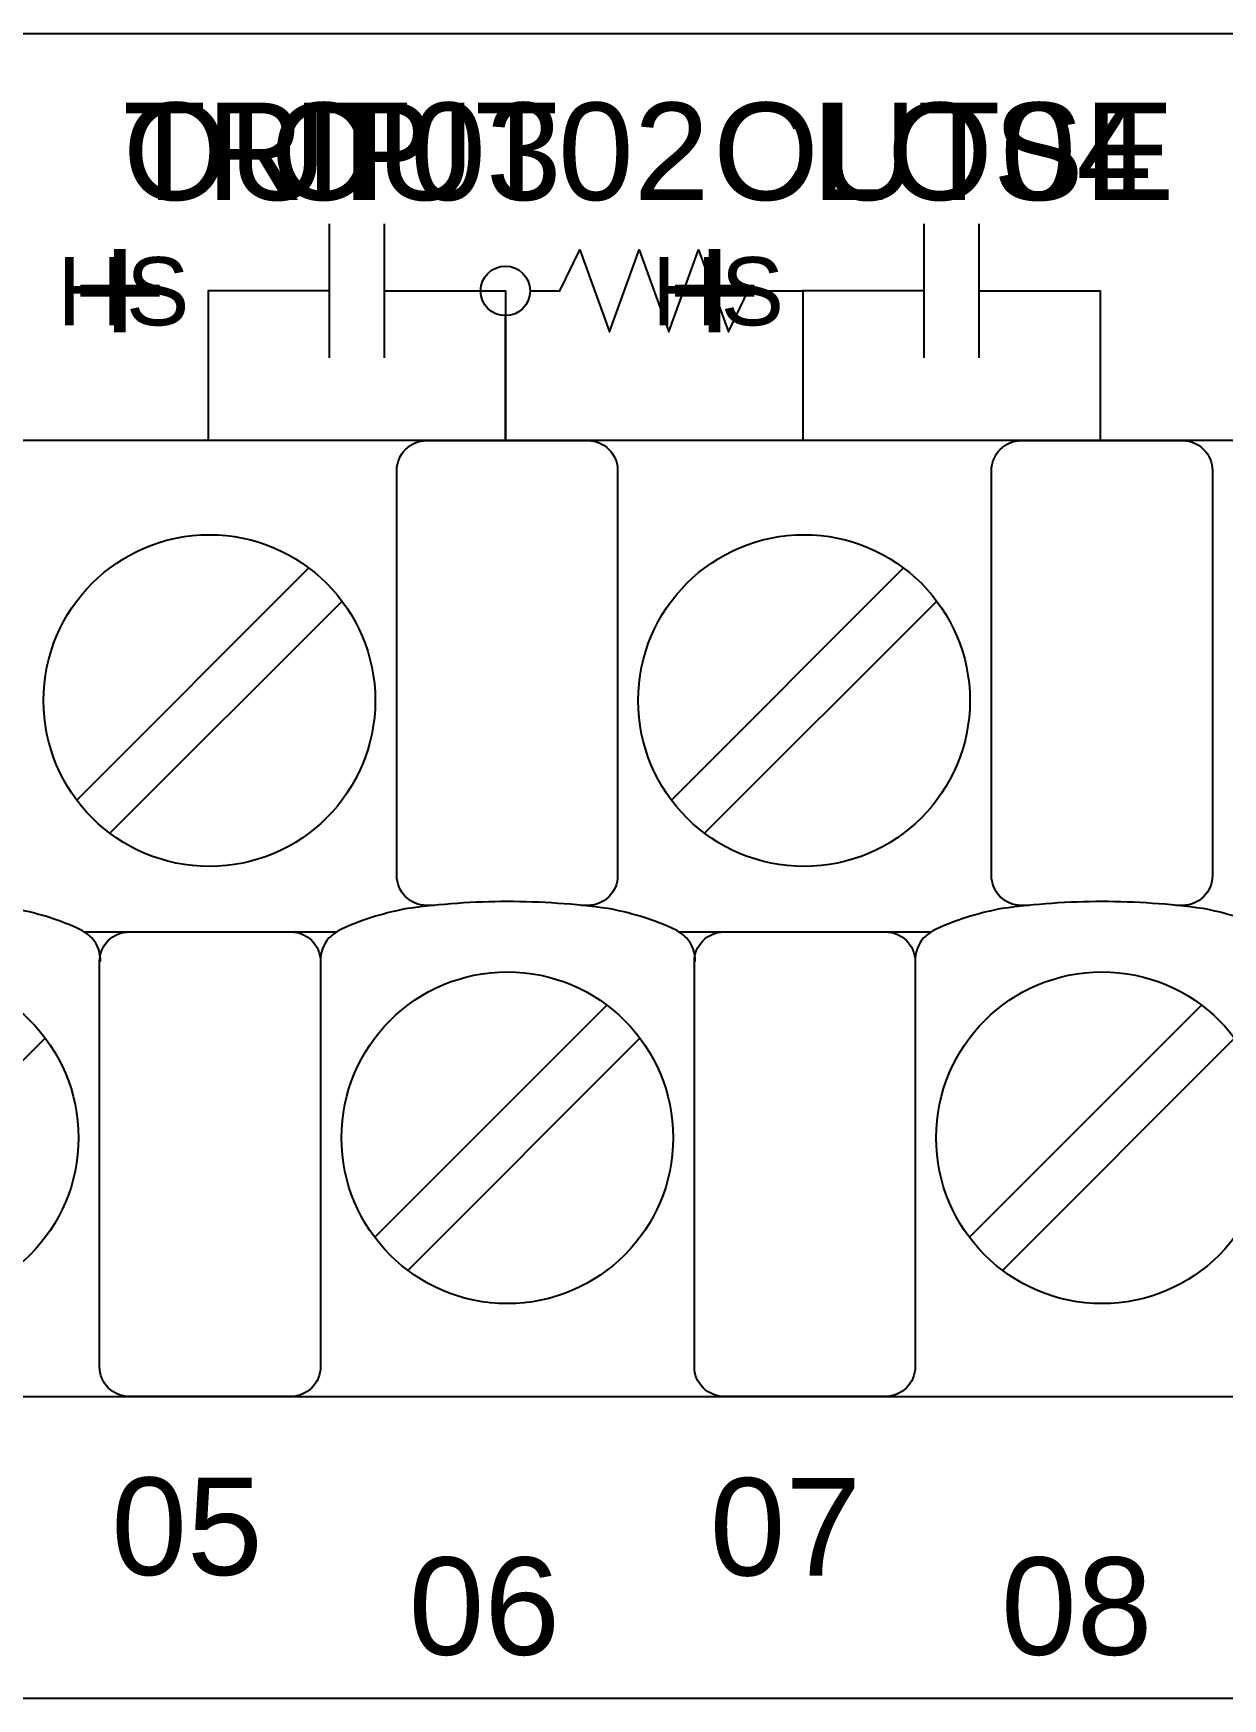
# Model space of a CAD drawing. Extents: x 1 to 47, y 1 to 35.
# Drawn here: x 28.559 to 29.759, y 14.394 to 16.074 of the extents above; entities that cross this region are included whole.
import ezdxf

# ---------------------------------------------------------------- set-up
doc = ezdxf.new("R2010")
doc.units = 0
doc.header["$MEASUREMENT"] = 0
for name, color, linetype in [('4_01__0__EMPTY', 7, 'CONTINUOUS'), ('4_02__1___8__INDEPENDENT_I', 7, 'CONTINUOUS'), ('4_03__2___8__OPTOISOLATED_', 7, 'CONTINUOUS'), ('4_04__4___24__OPTOISOLATED', 7, 'CONTINUOUS'), ('4_05__5___8__INDEPENDENT_I', 7, 'CONTINUOUS'), ('4_06__6___8__INDEPENDENT_I', 7, 'CONTINUOUS'), ('4_07__7___8__OPTOISOLATED_', 7, 'CONTINUOUS'), ('4_08__8___8__OPTOISOLATED_', 7, 'CONTINUOUS'), ('4_09__A__AUXILIARY_TRIP-CL', 7, 'CONTINUOUS'), ('4_10__B__AUXILIARY_TRIP-CL', 7, 'CONTINUOUS'), ('7_00______DWG_', 7, 'CONTINUOUS')]:
    doc.layers.add(name, color=color, linetype=linetype)
doc.styles.add('ARIAL', font='arial.ttf')

msp = doc.modelspace()

# ---------------------------------------------------------------- linework, layer by layer
at = {"layer": '4_01__0__EMPTY'}
msp.add_lwpolyline([(27.425, 14.7285, 0.414213), (27.455, 14.6985), (32.4368, 14.6985, 0.414214), (32.4668, 14.7285), (32.4668, 15.0415), (32.5577, 15.2863, 0.480048), (32.4127, 15.4845), (32.1785, 15.4845, -0.414214), (32.1485, 15.5145), (32.1485, 15.6326, 0.414212), (32.1185, 15.6626), (32.1185, 15.6627), (27.1374, 15.6627, 0.414215), (27.1074, 15.6327), (27.1075, 15.3198), (27.0166, 15.075, 0.47859), (27.1616, 14.8765), (27.395, 14.8765, -0.414214), (27.425, 14.8465)], format="xyb", close=True, dxfattribs=at)
at = {"layer": '4_02__1___8__INDEPENDENT_I'}
for points in [[(28.8573, 15.8813), (28.8573, 15.7463)], [(28.9129, 15.8813), (28.9129, 15.7463)], [(29.4573, 15.8813), (29.4573, 15.7463)], [(29.5129, 15.8813), (29.5129, 15.7463)], [(28.8573, 15.8138), (28.7351, 15.8138), (28.7351, 15.6627)], [(28.9129, 15.8138), (29.0351, 15.8138), (29.0351, 15.6627)], [(29.4573, 15.8138), (29.3351, 15.8138), (29.3351, 15.6627)], [(29.5129, 15.8138), (29.6351, 15.8138), (29.6351, 15.6627)], [(28.8369, 15.5343), (28.6027, 15.3001)], [(29.4369, 15.5343), (29.2027, 15.3001)], [(28.8703, 15.5009), (28.6361, 15.2667)], [(29.4703, 15.5009), (29.2361, 15.2667)], [(28.61, 15.1672), (28.8651, 15.1672)], [(29.21, 15.1672), (29.4651, 15.1672)], [(29.1375, 15.0933), (28.9034, 14.8591)], [(29.7375, 15.0933), (29.5034, 14.8591)], [(28.5709, 15.0599), (28.3368, 14.8257)], [(29.1709, 15.0599), (28.9368, 14.8257)], [(29.7709, 15.0599), (29.5368, 14.8257)]]:
    msp.add_lwpolyline(points, dxfattribs=at)
msp.add_lwpolyline([(27.425, 14.7285, 0.414213), (27.455, 14.6985), (32.4368, 14.6985, 0.414214), (32.4668, 14.7285), (32.4668, 15.0415), (32.5577, 15.2863, 0.480048), (32.4127, 15.4845), (32.1785, 15.4845, -0.414214), (32.1485, 15.5145), (32.1485, 15.6326, 0.414212), (32.1185, 15.6626), (32.1185, 15.6627), (27.1374, 15.6627, 0.414215), (27.1074, 15.6327), (27.1075, 15.3198), (27.0166, 15.075, 0.47859), (27.1616, 14.8765), (27.395, 14.8765, -0.414214), (27.425, 14.8465)], format="xyb", close=True, dxfattribs=at)
for points in [[(28.9635, 15.1939), (28.9556, 15.1939, -0.414214), (28.9256, 15.2239), (28.9256, 15.6327, -0.414214), (28.9556, 15.6627), (29.1184, 15.6627, -0.414214), (29.1484, 15.6327), (29.1484, 15.2239, -0.414214), (29.1184, 15.1939), (29.1116, 15.1939)], [(29.5635, 15.1939), (29.5556, 15.1939, -0.414214), (29.5256, 15.2239), (29.5256, 15.6327, -0.414214), (29.5556, 15.6627), (29.7184, 15.6627, -0.414214), (29.7484, 15.6327), (29.7484, 15.2239, -0.414214), (29.7184, 15.1939), (29.7116, 15.1939)], [(28.6265, 15.1372, 0.191033), (28.618, 15.1611, 0.081668), (28.6024, 15.1713, 0.0591), (28.5386, 15.1907, 0.034646), (28.4371, 15.1977, 0.03436), (28.3364, 15.1907, 0.0591), (28.2727, 15.1713, 0.081668), (28.2571, 15.1611, 0.191033), (28.2486, 15.1372)], [(29.2265, 15.1372, 0.191033), (29.218, 15.1611, 0.081668), (29.2024, 15.1713, 0.0591), (29.1387, 15.1907, 0.034646), (29.0371, 15.1977, 0.03436), (28.9365, 15.1907, 0.0591), (28.8727, 15.1713, 0.081668), (28.8571, 15.1611, 0.191033), (28.8486, 15.1372)], [(29.8265, 15.1372, 0.191033), (29.818, 15.1611, 0.081668), (29.8024, 15.1713, 0.0591), (29.7387, 15.1907, 0.034646), (29.6371, 15.1977, 0.03436), (29.5365, 15.1907, 0.0591), (29.4727, 15.1713, 0.081668), (29.4571, 15.1611, 0.191033), (29.4486, 15.1372)], [(28.8186, 15.1672, -0.414214), (28.8486, 15.1372), (28.8486, 14.7285, -0.414214), (28.8186, 14.6985), (28.6557, 14.6985, -0.414214), (28.6257, 14.7285), (28.6257, 15.1372, -0.414214), (28.6557, 15.1672)], [(29.4186, 15.1672, -0.414214), (29.4486, 15.1372), (29.4486, 14.7285, -0.414214), (29.4186, 14.6985), (29.2558, 14.6985, -0.414214), (29.2258, 14.7285), (29.2258, 15.1372, -0.414214), (29.2558, 15.1672)]]:
    msp.add_lwpolyline(points, format="xyb", dxfattribs=at)
for centre in [(28.7365, 15.4005), (29.3365, 15.4005), (28.4371, 14.9595), (29.0371, 14.9595), (29.6371, 14.9595)]:
    msp.add_circle(centre, 0.1673, dxfattribs=at)
at = {"layer": '4_03__2___8__OPTOISOLATED_'}
for points in [[(28.8573, 15.8813), (28.8573, 15.7463)], [(28.9129, 15.8813), (28.9129, 15.7463)], [(29.4573, 15.8813), (29.4573, 15.7463)], [(29.5129, 15.8813), (29.5129, 15.7463)], [(28.8573, 15.8138), (28.7351, 15.8138), (28.7351, 15.6627)], [(28.9129, 15.8138), (29.0351, 15.8138), (29.0351, 15.6627)], [(29.4573, 15.8138), (29.3351, 15.8138), (29.3351, 15.6627)], [(29.5129, 15.8138), (29.6351, 15.8138), (29.6351, 15.6627)], [(28.8369, 15.5343), (28.6027, 15.3001)], [(29.4369, 15.5343), (29.2027, 15.3001)], [(28.8703, 15.5009), (28.6361, 15.2667)], [(29.4703, 15.5009), (29.2361, 15.2667)], [(28.61, 15.1672), (28.8651, 15.1672)], [(29.21, 15.1672), (29.4651, 15.1672)], [(29.1375, 15.0933), (28.9034, 14.8591)], [(29.7375, 15.0933), (29.5034, 14.8591)], [(28.5709, 15.0599), (28.3368, 14.8257)], [(29.1709, 15.0599), (28.9368, 14.8257)], [(29.7709, 15.0599), (29.5368, 14.8257)]]:
    msp.add_lwpolyline(points, dxfattribs=at)
msp.add_lwpolyline([(27.425, 14.7285, 0.414213), (27.455, 14.6985), (32.4368, 14.6985, 0.414214), (32.4668, 14.7285), (32.4668, 15.0415), (32.5577, 15.2863, 0.480048), (32.4127, 15.4845), (32.1785, 15.4845, -0.414214), (32.1485, 15.5145), (32.1485, 15.6326, 0.414212), (32.1185, 15.6626), (32.1185, 15.6627), (27.1374, 15.6627, 0.414215), (27.1074, 15.6327), (27.1075, 15.3198), (27.0166, 15.075, 0.47859), (27.1616, 14.8765), (27.395, 14.8765, -0.414214), (27.425, 14.8465)], format="xyb", close=True, dxfattribs=at)
for points in [[(28.9635, 15.1939), (28.9556, 15.1939, -0.414214), (28.9256, 15.2239), (28.9256, 15.6327, -0.414214), (28.9556, 15.6627), (29.1184, 15.6627, -0.414214), (29.1484, 15.6327), (29.1484, 15.2239, -0.414214), (29.1184, 15.1939), (29.1116, 15.1939)], [(29.5635, 15.1939), (29.5556, 15.1939, -0.414214), (29.5256, 15.2239), (29.5256, 15.6327, -0.414214), (29.5556, 15.6627), (29.7184, 15.6627, -0.414214), (29.7484, 15.6327), (29.7484, 15.2239, -0.414214), (29.7184, 15.1939), (29.7116, 15.1939)], [(28.6265, 15.1372, 0.191033), (28.618, 15.1611, 0.081668), (28.6024, 15.1713, 0.0591), (28.5386, 15.1907, 0.034646), (28.4371, 15.1977, 0.03436), (28.3364, 15.1907, 0.0591), (28.2727, 15.1713, 0.081668), (28.2571, 15.1611, 0.191033), (28.2486, 15.1372)], [(29.2265, 15.1372, 0.191033), (29.218, 15.1611, 0.081668), (29.2024, 15.1713, 0.0591), (29.1387, 15.1907, 0.034646), (29.0371, 15.1977, 0.03436), (28.9365, 15.1907, 0.0591), (28.8727, 15.1713, 0.081668), (28.8571, 15.1611, 0.191033), (28.8486, 15.1372)], [(29.8265, 15.1372, 0.191033), (29.818, 15.1611, 0.081668), (29.8024, 15.1713, 0.0591), (29.7387, 15.1907, 0.034646), (29.6371, 15.1977, 0.03436), (29.5365, 15.1907, 0.0591), (29.4727, 15.1713, 0.081668), (29.4571, 15.1611, 0.191033), (29.4486, 15.1372)], [(28.8186, 15.1672, -0.414214), (28.8486, 15.1372), (28.8486, 14.7285, -0.414214), (28.8186, 14.6985), (28.6557, 14.6985, -0.414214), (28.6257, 14.7285), (28.6257, 15.1372, -0.414214), (28.6557, 15.1672)], [(29.4186, 15.1672, -0.414214), (29.4486, 15.1372), (29.4486, 14.7285, -0.414214), (29.4186, 14.6985), (29.2558, 14.6985, -0.414214), (29.2258, 14.7285), (29.2258, 15.1372, -0.414214), (29.2558, 15.1672)]]:
    msp.add_lwpolyline(points, format="xyb", dxfattribs=at)
for centre in [(28.7365, 15.4005), (29.3365, 15.4005), (28.4371, 14.9595), (29.0371, 14.9595), (29.6371, 14.9595)]:
    msp.add_circle(centre, 0.1673, dxfattribs=at)
at = {"layer": '4_04__4___24__OPTOISOLATED'}
for points in [[(28.8573, 15.8813), (28.8573, 15.7463)], [(28.9129, 15.8813), (28.9129, 15.7463)], [(29.4573, 15.8813), (29.4573, 15.7463)], [(29.5129, 15.8813), (29.5129, 15.7463)], [(28.8573, 15.8138), (28.7351, 15.8138), (28.7351, 15.6627)], [(28.9129, 15.8138), (29.0351, 15.8138), (29.0351, 15.6627)], [(29.4573, 15.8138), (29.3351, 15.8138), (29.3351, 15.6627)], [(29.5129, 15.8138), (29.6351, 15.8138), (29.6351, 15.6627)], [(28.8369, 15.5343), (28.6027, 15.3001)], [(29.4369, 15.5343), (29.2027, 15.3001)], [(28.8703, 15.5009), (28.6361, 15.2667)], [(29.4703, 15.5009), (29.2361, 15.2667)], [(28.61, 15.1672), (28.8651, 15.1672)], [(29.21, 15.1672), (29.4651, 15.1672)], [(29.1375, 15.0933), (28.9034, 14.8591)], [(29.7375, 15.0933), (29.5034, 14.8591)], [(28.5709, 15.0599), (28.3368, 14.8257)], [(29.1709, 15.0599), (28.9368, 14.8257)], [(29.7709, 15.0599), (29.5368, 14.8257)]]:
    msp.add_lwpolyline(points, dxfattribs=at)
msp.add_lwpolyline([(27.425, 14.7285, 0.414213), (27.455, 14.6985), (32.4368, 14.6985, 0.414214), (32.4668, 14.7285), (32.4668, 15.0415), (32.5577, 15.2863, 0.480048), (32.4127, 15.4845), (32.1785, 15.4845, -0.414214), (32.1485, 15.5145), (32.1485, 15.6326, 0.414212), (32.1185, 15.6626), (32.1185, 15.6627), (27.1374, 15.6627, 0.414215), (27.1074, 15.6327), (27.1075, 15.3198), (27.0166, 15.075, 0.47859), (27.1616, 14.8765), (27.395, 14.8765, -0.414214), (27.425, 14.8465)], format="xyb", close=True, dxfattribs=at)
for points in [[(28.9635, 15.1939), (28.9556, 15.1939, -0.414214), (28.9256, 15.2239), (28.9256, 15.6327, -0.414214), (28.9556, 15.6627), (29.1184, 15.6627, -0.414214), (29.1484, 15.6327), (29.1484, 15.2239, -0.414214), (29.1184, 15.1939), (29.1116, 15.1939)], [(29.5635, 15.1939), (29.5556, 15.1939, -0.414214), (29.5256, 15.2239), (29.5256, 15.6327, -0.414214), (29.5556, 15.6627), (29.7184, 15.6627, -0.414214), (29.7484, 15.6327), (29.7484, 15.2239, -0.414214), (29.7184, 15.1939), (29.7116, 15.1939)], [(28.6265, 15.1372, 0.191033), (28.618, 15.1611, 0.081668), (28.6024, 15.1713, 0.0591), (28.5386, 15.1907, 0.034646), (28.4371, 15.1977, 0.03436), (28.3364, 15.1907, 0.0591), (28.2727, 15.1713, 0.081668), (28.2571, 15.1611, 0.191033), (28.2486, 15.1372)], [(29.2265, 15.1372, 0.191033), (29.218, 15.1611, 0.081668), (29.2024, 15.1713, 0.0591), (29.1387, 15.1907, 0.034646), (29.0371, 15.1977, 0.03436), (28.9365, 15.1907, 0.0591), (28.8727, 15.1713, 0.081668), (28.8571, 15.1611, 0.191033), (28.8486, 15.1372)], [(29.8265, 15.1372, 0.191033), (29.818, 15.1611, 0.081668), (29.8024, 15.1713, 0.0591), (29.7387, 15.1907, 0.034646), (29.6371, 15.1977, 0.03436), (29.5365, 15.1907, 0.0591), (29.4727, 15.1713, 0.081668), (29.4571, 15.1611, 0.191033), (29.4486, 15.1372)], [(28.8186, 15.1672, -0.414214), (28.8486, 15.1372), (28.8486, 14.7285, -0.414214), (28.8186, 14.6985), (28.6557, 14.6985, -0.414214), (28.6257, 14.7285), (28.6257, 15.1372, -0.414214), (28.6557, 15.1672)], [(29.4186, 15.1672, -0.414214), (29.4486, 15.1372), (29.4486, 14.7285, -0.414214), (29.4186, 14.6985), (29.2558, 14.6985, -0.414214), (29.2258, 14.7285), (29.2258, 15.1372, -0.414214), (29.2558, 15.1672)]]:
    msp.add_lwpolyline(points, format="xyb", dxfattribs=at)
for centre in [(28.7365, 15.4005), (29.3365, 15.4005), (28.4371, 14.9595), (29.0371, 14.9595), (29.6371, 14.9595)]:
    msp.add_circle(centre, 0.1673, dxfattribs=at)
at = {"layer": '4_05__5___8__INDEPENDENT_I'}
for points in [[(28.8573, 15.8738), (28.8573, 15.7538)], [(28.9129, 15.8738), (28.9129, 15.7538)], [(29.0601, 15.8138), (29.0901, 15.8138), (29.1101, 15.8551), (29.1401, 15.7726), (29.1701, 15.8551), (29.2001, 15.7726), (29.2301, 15.8551), (29.2602, 15.7726), (29.2802, 15.8138), (29.3351, 15.8138), (29.3351, 15.6627)], [(28.8573, 15.8138), (28.7351, 15.8138), (28.7351, 15.6627)], [(28.9129, 15.8138), (29.0101, 15.8138)], [(29.0351, 15.6627), (29.0351, 15.7888)], [(28.8369, 15.5343), (28.6027, 15.3001)], [(29.4369, 15.5343), (29.2027, 15.3001)], [(28.8703, 15.5009), (28.6361, 15.2667)], [(29.4703, 15.5009), (29.2361, 15.2667)], [(28.61, 15.1672), (28.8651, 15.1672)], [(29.21, 15.1672), (29.4651, 15.1672)], [(29.1375, 15.0933), (28.9034, 14.8591)], [(29.7375, 15.0933), (29.5034, 14.8591)], [(28.5709, 15.0599), (28.3368, 14.8257)], [(29.1709, 15.0599), (28.9368, 14.8257)], [(29.7709, 15.0599), (29.5368, 14.8257)]]:
    msp.add_lwpolyline(points, dxfattribs=at)
msp.add_lwpolyline([(27.425, 14.7285, 0.414213), (27.455, 14.6985), (32.4368, 14.6985, 0.414214), (32.4668, 14.7285), (32.4668, 15.0415), (32.5577, 15.2863, 0.480048), (32.4127, 15.4845), (32.1785, 15.4845, -0.414214), (32.1485, 15.5145), (32.1485, 15.6326, 0.414212), (32.1185, 15.6626), (32.1185, 15.6627), (27.1374, 15.6627, 0.414215), (27.1074, 15.6327), (27.1075, 15.3198), (27.0166, 15.075, 0.47859), (27.1616, 14.8765), (27.395, 14.8765, -0.414214), (27.425, 14.8465)], format="xyb", close=True, dxfattribs=at)
for points in [[(28.9635, 15.1939), (28.9556, 15.1939, -0.414214), (28.9256, 15.2239), (28.9256, 15.6327, -0.414214), (28.9556, 15.6627), (29.1184, 15.6627, -0.414214), (29.1484, 15.6327), (29.1484, 15.2239, -0.414214), (29.1184, 15.1939), (29.1116, 15.1939)], [(29.5635, 15.1939), (29.5556, 15.1939, -0.414214), (29.5256, 15.2239), (29.5256, 15.6327, -0.414214), (29.5556, 15.6627), (29.7184, 15.6627, -0.414214), (29.7484, 15.6327), (29.7484, 15.2239, -0.414214), (29.7184, 15.1939), (29.7116, 15.1939)], [(28.6265, 15.1372, 0.191033), (28.618, 15.1611, 0.081668), (28.6024, 15.1713, 0.0591), (28.5386, 15.1907, 0.034646), (28.4371, 15.1977, 0.03436), (28.3364, 15.1907, 0.0591), (28.2727, 15.1713, 0.081668), (28.2571, 15.1611, 0.191033), (28.2486, 15.1372)], [(29.2265, 15.1372, 0.191033), (29.218, 15.1611, 0.081668), (29.2024, 15.1713, 0.0591), (29.1387, 15.1907, 0.034646), (29.0371, 15.1977, 0.03436), (28.9365, 15.1907, 0.0591), (28.8727, 15.1713, 0.081668), (28.8571, 15.1611, 0.191033), (28.8486, 15.1372)], [(29.8265, 15.1372, 0.191033), (29.818, 15.1611, 0.081668), (29.8024, 15.1713, 0.0591), (29.7387, 15.1907, 0.034646), (29.6371, 15.1977, 0.03436), (29.5365, 15.1907, 0.0591), (29.4727, 15.1713, 0.081668), (29.4571, 15.1611, 0.191033), (29.4486, 15.1372)], [(28.8186, 15.1672, -0.414214), (28.8486, 15.1372), (28.8486, 14.7285, -0.414214), (28.8186, 14.6985), (28.6557, 14.6985, -0.414214), (28.6257, 14.7285), (28.6257, 15.1372, -0.414214), (28.6557, 15.1672)], [(29.4186, 15.1672, -0.414214), (29.4486, 15.1372), (29.4486, 14.7285, -0.414214), (29.4186, 14.6985), (29.2558, 14.6985, -0.414214), (29.2258, 14.7285), (29.2258, 15.1372, -0.414214), (29.2558, 15.1672)]]:
    msp.add_lwpolyline(points, format="xyb", dxfattribs=at)
for centre, radius in [((29.0351, 15.8138), 0.025), ((28.7365, 15.4005), 0.1673), ((29.3365, 15.4005), 0.1673), ((28.4371, 14.9595), 0.1673), ((29.0371, 14.9595), 0.1673), ((29.6371, 14.9595), 0.1673)]:
    msp.add_circle(centre, radius, dxfattribs=at)
at = {"layer": '4_06__6___8__INDEPENDENT_I'}
for points in [[(28.8573, 15.8813), (28.8573, 15.7463)], [(28.9129, 15.8813), (28.9129, 15.7463)], [(29.4573, 15.8813), (29.4573, 15.7463)], [(29.5129, 15.8813), (29.5129, 15.7463)], [(28.8573, 15.8138), (28.7351, 15.8138), (28.7351, 15.6627)], [(28.9129, 15.8138), (29.0351, 15.8138), (29.0351, 15.6627)], [(29.4573, 15.8138), (29.3351, 15.8138), (29.3351, 15.6627)], [(29.5129, 15.8138), (29.6351, 15.8138), (29.6351, 15.6627)], [(28.8369, 15.5343), (28.6027, 15.3001)], [(29.4369, 15.5343), (29.2027, 15.3001)], [(28.8703, 15.5009), (28.6361, 15.2667)], [(29.4703, 15.5009), (29.2361, 15.2667)], [(28.61, 15.1672), (28.8651, 15.1672)], [(29.21, 15.1672), (29.4651, 15.1672)], [(29.1375, 15.0933), (28.9034, 14.8591)], [(29.7375, 15.0933), (29.5034, 14.8591)], [(28.5709, 15.0599), (28.3368, 14.8257)], [(29.1709, 15.0599), (28.9368, 14.8257)], [(29.7709, 15.0599), (29.5368, 14.8257)]]:
    msp.add_lwpolyline(points, dxfattribs=at)
msp.add_lwpolyline([(27.425, 14.7285, 0.414213), (27.455, 14.6985), (32.4368, 14.6985, 0.414214), (32.4668, 14.7285), (32.4668, 15.0415), (32.5577, 15.2863, 0.480048), (32.4127, 15.4845), (32.1785, 15.4845, -0.414214), (32.1485, 15.5145), (32.1485, 15.6326, 0.414212), (32.1185, 15.6626), (32.1185, 15.6627), (27.1374, 15.6627, 0.414215), (27.1074, 15.6327), (27.1075, 15.3198), (27.0166, 15.075, 0.47859), (27.1616, 14.8765), (27.395, 14.8765, -0.414214), (27.425, 14.8465)], format="xyb", close=True, dxfattribs=at)
for points in [[(28.9635, 15.1939), (28.9556, 15.1939, -0.414214), (28.9256, 15.2239), (28.9256, 15.6327, -0.414214), (28.9556, 15.6627), (29.1184, 15.6627, -0.414214), (29.1484, 15.6327), (29.1484, 15.2239, -0.414214), (29.1184, 15.1939), (29.1116, 15.1939)], [(29.5635, 15.1939), (29.5556, 15.1939, -0.414214), (29.5256, 15.2239), (29.5256, 15.6327, -0.414214), (29.5556, 15.6627), (29.7184, 15.6627, -0.414214), (29.7484, 15.6327), (29.7484, 15.2239, -0.414214), (29.7184, 15.1939), (29.7116, 15.1939)], [(28.6265, 15.1372, 0.191033), (28.618, 15.1611, 0.081668), (28.6024, 15.1713, 0.0591), (28.5386, 15.1907, 0.034646), (28.4371, 15.1977, 0.03436), (28.3364, 15.1907, 0.0591), (28.2727, 15.1713, 0.081668), (28.2571, 15.1611, 0.191033), (28.2486, 15.1372)], [(29.2265, 15.1372, 0.191033), (29.218, 15.1611, 0.081668), (29.2024, 15.1713, 0.0591), (29.1387, 15.1907, 0.034646), (29.0371, 15.1977, 0.03436), (28.9365, 15.1907, 0.0591), (28.8727, 15.1713, 0.081668), (28.8571, 15.1611, 0.191033), (28.8486, 15.1372)], [(29.8265, 15.1372, 0.191033), (29.818, 15.1611, 0.081668), (29.8024, 15.1713, 0.0591), (29.7387, 15.1907, 0.034646), (29.6371, 15.1977, 0.03436), (29.5365, 15.1907, 0.0591), (29.4727, 15.1713, 0.081668), (29.4571, 15.1611, 0.191033), (29.4486, 15.1372)], [(28.8186, 15.1672, -0.414214), (28.8486, 15.1372), (28.8486, 14.7285, -0.414214), (28.8186, 14.6985), (28.6557, 14.6985, -0.414214), (28.6257, 14.7285), (28.6257, 15.1372, -0.414214), (28.6557, 15.1672)], [(29.4186, 15.1672, -0.414214), (29.4486, 15.1372), (29.4486, 14.7285, -0.414214), (29.4186, 14.6985), (29.2558, 14.6985, -0.414214), (29.2258, 14.7285), (29.2258, 15.1372, -0.414214), (29.2558, 15.1672)]]:
    msp.add_lwpolyline(points, format="xyb", dxfattribs=at)
for centre in [(28.7365, 15.4005), (29.3365, 15.4005), (28.4371, 14.9595), (29.0371, 14.9595), (29.6371, 14.9595)]:
    msp.add_circle(centre, 0.1673, dxfattribs=at)
at = {"layer": '4_07__7___8__OPTOISOLATED_'}
for points in [[(28.8573, 15.8813), (28.8573, 15.7463)], [(28.9129, 15.8813), (28.9129, 15.7463)], [(29.4573, 15.8813), (29.4573, 15.7463)], [(29.5129, 15.8813), (29.5129, 15.7463)], [(28.8573, 15.8138), (28.7351, 15.8138), (28.7351, 15.6627)], [(28.9129, 15.8138), (29.0351, 15.8138), (29.0351, 15.6627)], [(29.4573, 15.8138), (29.3351, 15.8138), (29.3351, 15.6627)], [(29.5129, 15.8138), (29.6351, 15.8138), (29.6351, 15.6627)], [(28.8369, 15.5343), (28.6027, 15.3001)], [(29.4369, 15.5343), (29.2027, 15.3001)], [(28.8703, 15.5009), (28.6361, 15.2667)], [(29.4703, 15.5009), (29.2361, 15.2667)], [(28.61, 15.1672), (28.8651, 15.1672)], [(29.21, 15.1672), (29.4651, 15.1672)], [(29.1375, 15.0933), (28.9034, 14.8591)], [(29.7375, 15.0933), (29.5034, 14.8591)], [(28.5709, 15.0599), (28.3368, 14.8257)], [(29.1709, 15.0599), (28.9368, 14.8257)], [(29.7709, 15.0599), (29.5368, 14.8257)]]:
    msp.add_lwpolyline(points, dxfattribs=at)
msp.add_lwpolyline([(27.425, 14.7285, 0.414213), (27.455, 14.6985), (32.4368, 14.6985, 0.414214), (32.4668, 14.7285), (32.4668, 15.0415), (32.5577, 15.2863, 0.480048), (32.4127, 15.4845), (32.1785, 15.4845, -0.414214), (32.1485, 15.5145), (32.1485, 15.6326, 0.414212), (32.1185, 15.6626), (32.1185, 15.6627), (27.1374, 15.6627, 0.414215), (27.1074, 15.6327), (27.1075, 15.3198), (27.0166, 15.075, 0.47859), (27.1616, 14.8765), (27.395, 14.8765, -0.414214), (27.425, 14.8465)], format="xyb", close=True, dxfattribs=at)
for points in [[(28.9635, 15.1939), (28.9556, 15.1939, -0.414214), (28.9256, 15.2239), (28.9256, 15.6327, -0.414214), (28.9556, 15.6627), (29.1184, 15.6627, -0.414214), (29.1484, 15.6327), (29.1484, 15.2239, -0.414214), (29.1184, 15.1939), (29.1116, 15.1939)], [(29.5635, 15.1939), (29.5556, 15.1939, -0.414214), (29.5256, 15.2239), (29.5256, 15.6327, -0.414214), (29.5556, 15.6627), (29.7184, 15.6627, -0.414214), (29.7484, 15.6327), (29.7484, 15.2239, -0.414214), (29.7184, 15.1939), (29.7116, 15.1939)], [(28.6265, 15.1372, 0.191033), (28.618, 15.1611, 0.081668), (28.6024, 15.1713, 0.0591), (28.5386, 15.1907, 0.034646), (28.4371, 15.1977, 0.03436), (28.3364, 15.1907, 0.0591), (28.2727, 15.1713, 0.081668), (28.2571, 15.1611, 0.191033), (28.2486, 15.1372)], [(29.2265, 15.1372, 0.191033), (29.218, 15.1611, 0.081668), (29.2024, 15.1713, 0.0591), (29.1387, 15.1907, 0.034646), (29.0371, 15.1977, 0.03436), (28.9365, 15.1907, 0.0591), (28.8727, 15.1713, 0.081668), (28.8571, 15.1611, 0.191033), (28.8486, 15.1372)], [(29.8265, 15.1372, 0.191033), (29.818, 15.1611, 0.081668), (29.8024, 15.1713, 0.0591), (29.7387, 15.1907, 0.034646), (29.6371, 15.1977, 0.03436), (29.5365, 15.1907, 0.0591), (29.4727, 15.1713, 0.081668), (29.4571, 15.1611, 0.191033), (29.4486, 15.1372)], [(28.8186, 15.1672, -0.414214), (28.8486, 15.1372), (28.8486, 14.7285, -0.414214), (28.8186, 14.6985), (28.6557, 14.6985, -0.414214), (28.6257, 14.7285), (28.6257, 15.1372, -0.414214), (28.6557, 15.1672)], [(29.4186, 15.1672, -0.414214), (29.4486, 15.1372), (29.4486, 14.7285, -0.414214), (29.4186, 14.6985), (29.2558, 14.6985, -0.414214), (29.2258, 14.7285), (29.2258, 15.1372, -0.414214), (29.2558, 15.1672)]]:
    msp.add_lwpolyline(points, format="xyb", dxfattribs=at)
for centre in [(28.7365, 15.4005), (29.3365, 15.4005), (28.4371, 14.9595), (29.0371, 14.9595), (29.6371, 14.9595)]:
    msp.add_circle(centre, 0.1673, dxfattribs=at)
at = {"layer": '4_08__8___8__OPTOISOLATED_'}
for points in [[(28.8573, 15.8738), (28.8573, 15.7538)], [(28.9129, 15.8738), (28.9129, 15.7538)], [(29.0601, 15.8138), (29.0901, 15.8138), (29.1101, 15.8551), (29.1401, 15.7726), (29.1701, 15.8551), (29.2001, 15.7726), (29.2301, 15.8551), (29.2602, 15.7726), (29.2802, 15.8138), (29.3351, 15.8138), (29.3351, 15.6627)], [(28.8573, 15.8138), (28.7351, 15.8138), (28.7351, 15.6627)], [(28.9129, 15.8138), (29.0101, 15.8138)], [(29.0351, 15.6627), (29.0351, 15.7888)], [(28.8369, 15.5343), (28.6027, 15.3001)], [(29.4369, 15.5343), (29.2027, 15.3001)], [(28.8703, 15.5009), (28.6361, 15.2667)], [(29.4703, 15.5009), (29.2361, 15.2667)], [(28.61, 15.1672), (28.8651, 15.1672)], [(29.21, 15.1672), (29.4651, 15.1672)], [(29.1375, 15.0933), (28.9034, 14.8591)], [(29.7375, 15.0933), (29.5034, 14.8591)], [(28.5709, 15.0599), (28.3368, 14.8257)], [(29.1709, 15.0599), (28.9368, 14.8257)], [(29.7709, 15.0599), (29.5368, 14.8257)]]:
    msp.add_lwpolyline(points, dxfattribs=at)
msp.add_lwpolyline([(27.425, 14.7285, 0.414213), (27.455, 14.6985), (32.4368, 14.6985, 0.414214), (32.4668, 14.7285), (32.4668, 15.0415), (32.5577, 15.2863, 0.480048), (32.4127, 15.4845), (32.1785, 15.4845, -0.414214), (32.1485, 15.5145), (32.1485, 15.6326, 0.414212), (32.1185, 15.6626), (32.1185, 15.6627), (27.1374, 15.6627, 0.414215), (27.1074, 15.6327), (27.1075, 15.3198), (27.0166, 15.075, 0.47859), (27.1616, 14.8765), (27.395, 14.8765, -0.414214), (27.425, 14.8465)], format="xyb", close=True, dxfattribs=at)
for points in [[(28.9635, 15.1939), (28.9556, 15.1939, -0.414214), (28.9256, 15.2239), (28.9256, 15.6327, -0.414214), (28.9556, 15.6627), (29.1184, 15.6627, -0.414214), (29.1484, 15.6327), (29.1484, 15.2239, -0.414214), (29.1184, 15.1939), (29.1116, 15.1939)], [(29.5635, 15.1939), (29.5556, 15.1939, -0.414214), (29.5256, 15.2239), (29.5256, 15.6327, -0.414214), (29.5556, 15.6627), (29.7184, 15.6627, -0.414214), (29.7484, 15.6327), (29.7484, 15.2239, -0.414214), (29.7184, 15.1939), (29.7116, 15.1939)], [(28.6265, 15.1372, 0.191033), (28.618, 15.1611, 0.081668), (28.6024, 15.1713, 0.0591), (28.5386, 15.1907, 0.034646), (28.4371, 15.1977, 0.03436), (28.3364, 15.1907, 0.0591), (28.2727, 15.1713, 0.081668), (28.2571, 15.1611, 0.191033), (28.2486, 15.1372)], [(29.2265, 15.1372, 0.191033), (29.218, 15.1611, 0.081668), (29.2024, 15.1713, 0.0591), (29.1387, 15.1907, 0.034646), (29.0371, 15.1977, 0.03436), (28.9365, 15.1907, 0.0591), (28.8727, 15.1713, 0.081668), (28.8571, 15.1611, 0.191033), (28.8486, 15.1372)], [(29.8265, 15.1372, 0.191033), (29.818, 15.1611, 0.081668), (29.8024, 15.1713, 0.0591), (29.7387, 15.1907, 0.034646), (29.6371, 15.1977, 0.03436), (29.5365, 15.1907, 0.0591), (29.4727, 15.1713, 0.081668), (29.4571, 15.1611, 0.191033), (29.4486, 15.1372)], [(28.8186, 15.1672, -0.414214), (28.8486, 15.1372), (28.8486, 14.7285, -0.414214), (28.8186, 14.6985), (28.6557, 14.6985, -0.414214), (28.6257, 14.7285), (28.6257, 15.1372, -0.414214), (28.6557, 15.1672)], [(29.4186, 15.1672, -0.414214), (29.4486, 15.1372), (29.4486, 14.7285, -0.414214), (29.4186, 14.6985), (29.2558, 14.6985, -0.414214), (29.2258, 14.7285), (29.2258, 15.1372, -0.414214), (29.2558, 15.1672)]]:
    msp.add_lwpolyline(points, format="xyb", dxfattribs=at)
for centre, radius in [((29.0351, 15.8138), 0.025), ((28.7365, 15.4005), 0.1673), ((29.3365, 15.4005), 0.1673), ((28.4371, 14.9595), 0.1673), ((29.0371, 14.9595), 0.1673), ((29.6371, 14.9595), 0.1673)]:
    msp.add_circle(centre, radius, dxfattribs=at)
at = {"layer": '4_09__A__AUXILIARY_TRIP-CL'}
for points in [[(28.8573, 15.8813), (28.8573, 15.7463)], [(28.9129, 15.8813), (28.9129, 15.7463)], [(29.4573, 15.8813), (29.4573, 15.7463)], [(29.5129, 15.8813), (29.5129, 15.7463)], [(28.8573, 15.8138), (28.7351, 15.8138), (28.7351, 15.6627)], [(28.9129, 15.8138), (29.0351, 15.8138), (29.0351, 15.6627)], [(29.4573, 15.8138), (29.3351, 15.8138), (29.3351, 15.6627)], [(29.5129, 15.8138), (29.6351, 15.8138), (29.6351, 15.6627)], [(28.8369, 15.5343), (28.6027, 15.3001)], [(29.4369, 15.5343), (29.2027, 15.3001)], [(28.8703, 15.5009), (28.6361, 15.2667)], [(29.4703, 15.5009), (29.2361, 15.2667)], [(28.61, 15.1672), (28.8651, 15.1672)], [(29.21, 15.1672), (29.4651, 15.1672)], [(29.1375, 15.0933), (28.9034, 14.8591)], [(29.7375, 15.0933), (29.5034, 14.8591)], [(28.5709, 15.0599), (28.3368, 14.8257)], [(29.1709, 15.0599), (28.9368, 14.8257)], [(29.7709, 15.0599), (29.5368, 14.8257)]]:
    msp.add_lwpolyline(points, dxfattribs=at)
msp.add_lwpolyline([(27.425, 14.7285, 0.414213), (27.455, 14.6985), (32.4368, 14.6985, 0.414214), (32.4668, 14.7285), (32.4668, 15.0415), (32.5577, 15.2863, 0.480048), (32.4127, 15.4845), (32.1785, 15.4845, -0.414214), (32.1485, 15.5145), (32.1485, 15.6326, 0.414212), (32.1185, 15.6626), (32.1185, 15.6627), (27.1374, 15.6627, 0.414215), (27.1074, 15.6327), (27.1075, 15.3198), (27.0166, 15.075, 0.47859), (27.1616, 14.8765), (27.395, 14.8765, -0.414214), (27.425, 14.8465)], format="xyb", close=True, dxfattribs=at)
for points in [[(28.9635, 15.1939), (28.9556, 15.1939, -0.414214), (28.9256, 15.2239), (28.9256, 15.6327, -0.414214), (28.9556, 15.6627), (29.1184, 15.6627, -0.414214), (29.1484, 15.6327), (29.1484, 15.2239, -0.414214), (29.1184, 15.1939), (29.1116, 15.1939)], [(29.5635, 15.1939), (29.5556, 15.1939, -0.414214), (29.5256, 15.2239), (29.5256, 15.6327, -0.414214), (29.5556, 15.6627), (29.7184, 15.6627, -0.414214), (29.7484, 15.6327), (29.7484, 15.2239, -0.414214), (29.7184, 15.1939), (29.7116, 15.1939)], [(28.6265, 15.1372, 0.191033), (28.618, 15.1611, 0.081668), (28.6024, 15.1713, 0.0591), (28.5386, 15.1907, 0.034646), (28.4371, 15.1977, 0.03436), (28.3364, 15.1907, 0.0591), (28.2727, 15.1713, 0.081668), (28.2571, 15.1611, 0.191033), (28.2486, 15.1372)], [(29.2265, 15.1372, 0.191033), (29.218, 15.1611, 0.081668), (29.2024, 15.1713, 0.0591), (29.1387, 15.1907, 0.034646), (29.0371, 15.1977, 0.03436), (28.9365, 15.1907, 0.0591), (28.8727, 15.1713, 0.081668), (28.8571, 15.1611, 0.191033), (28.8486, 15.1372)], [(29.8265, 15.1372, 0.191033), (29.818, 15.1611, 0.081668), (29.8024, 15.1713, 0.0591), (29.7387, 15.1907, 0.034646), (29.6371, 15.1977, 0.03436), (29.5365, 15.1907, 0.0591), (29.4727, 15.1713, 0.081668), (29.4571, 15.1611, 0.191033), (29.4486, 15.1372)], [(28.8186, 15.1672, -0.414214), (28.8486, 15.1372), (28.8486, 14.7285, -0.414214), (28.8186, 14.6985), (28.6557, 14.6985, -0.414214), (28.6257, 14.7285), (28.6257, 15.1372, -0.414214), (28.6557, 15.1672)], [(29.4186, 15.1672, -0.414214), (29.4486, 15.1372), (29.4486, 14.7285, -0.414214), (29.4186, 14.6985), (29.2558, 14.6985, -0.414214), (29.2258, 14.7285), (29.2258, 15.1372, -0.414214), (29.2558, 15.1672)]]:
    msp.add_lwpolyline(points, format="xyb", dxfattribs=at)
for centre in [(28.7365, 15.4005), (29.3365, 15.4005), (28.4371, 14.9595), (29.0371, 14.9595), (29.6371, 14.9595)]:
    msp.add_circle(centre, 0.1673, dxfattribs=at)
at = {"layer": '4_10__B__AUXILIARY_TRIP-CL'}
for points in [[(28.8573, 15.8813), (28.8573, 15.7463)], [(28.9129, 15.8813), (28.9129, 15.7463)], [(29.4573, 15.8813), (29.4573, 15.7463)], [(29.5129, 15.8813), (29.5129, 15.7463)], [(28.8573, 15.8138), (28.7351, 15.8138), (28.7351, 15.6627)], [(28.9129, 15.8138), (29.0351, 15.8138), (29.0351, 15.6627)], [(29.4573, 15.8138), (29.3351, 15.8138), (29.3351, 15.6627)], [(29.5129, 15.8138), (29.6351, 15.8138), (29.6351, 15.6627)], [(28.8369, 15.5343), (28.6027, 15.3001)], [(29.4369, 15.5343), (29.2027, 15.3001)], [(28.8703, 15.5009), (28.6361, 15.2667)], [(29.4703, 15.5009), (29.2361, 15.2667)], [(28.61, 15.1672), (28.8651, 15.1672)], [(29.21, 15.1672), (29.4651, 15.1672)], [(29.1375, 15.0933), (28.9034, 14.8591)], [(29.7375, 15.0933), (29.5034, 14.8591)], [(28.5709, 15.0599), (28.3368, 14.8257)], [(29.1709, 15.0599), (28.9368, 14.8257)], [(29.7709, 15.0599), (29.5368, 14.8257)]]:
    msp.add_lwpolyline(points, dxfattribs=at)
msp.add_lwpolyline([(27.425, 14.7285, 0.414213), (27.455, 14.6985), (32.4368, 14.6985, 0.414214), (32.4668, 14.7285), (32.4668, 15.0415), (32.5577, 15.2863, 0.480048), (32.4127, 15.4845), (32.1785, 15.4845, -0.414214), (32.1485, 15.5145), (32.1485, 15.6326, 0.414212), (32.1185, 15.6626), (32.1185, 15.6627), (27.1374, 15.6627, 0.414215), (27.1074, 15.6327), (27.1075, 15.3198), (27.0166, 15.075, 0.47859), (27.1616, 14.8765), (27.395, 14.8765, -0.414214), (27.425, 14.8465)], format="xyb", close=True, dxfattribs=at)
for points in [[(28.9635, 15.1939), (28.9556, 15.1939, -0.414214), (28.9256, 15.2239), (28.9256, 15.6327, -0.414214), (28.9556, 15.6627), (29.1184, 15.6627, -0.414214), (29.1484, 15.6327), (29.1484, 15.2239, -0.414214), (29.1184, 15.1939), (29.1116, 15.1939)], [(29.5635, 15.1939), (29.5556, 15.1939, -0.414214), (29.5256, 15.2239), (29.5256, 15.6327, -0.414214), (29.5556, 15.6627), (29.7184, 15.6627, -0.414214), (29.7484, 15.6327), (29.7484, 15.2239, -0.414214), (29.7184, 15.1939), (29.7116, 15.1939)], [(28.6265, 15.1372, 0.191033), (28.618, 15.1611, 0.081668), (28.6024, 15.1713, 0.0591), (28.5386, 15.1907, 0.034646), (28.4371, 15.1977, 0.03436), (28.3364, 15.1907, 0.0591), (28.2727, 15.1713, 0.081668), (28.2571, 15.1611, 0.191033), (28.2486, 15.1372)], [(29.2265, 15.1372, 0.191033), (29.218, 15.1611, 0.081668), (29.2024, 15.1713, 0.0591), (29.1387, 15.1907, 0.034646), (29.0371, 15.1977, 0.03436), (28.9365, 15.1907, 0.0591), (28.8727, 15.1713, 0.081668), (28.8571, 15.1611, 0.191033), (28.8486, 15.1372)], [(29.8265, 15.1372, 0.191033), (29.818, 15.1611, 0.081668), (29.8024, 15.1713, 0.0591), (29.7387, 15.1907, 0.034646), (29.6371, 15.1977, 0.03436), (29.5365, 15.1907, 0.0591), (29.4727, 15.1713, 0.081668), (29.4571, 15.1611, 0.191033), (29.4486, 15.1372)], [(28.8186, 15.1672, -0.414214), (28.8486, 15.1372), (28.8486, 14.7285, -0.414214), (28.8186, 14.6985), (28.6557, 14.6985, -0.414214), (28.6257, 14.7285), (28.6257, 15.1372, -0.414214), (28.6557, 15.1672)], [(29.4186, 15.1672, -0.414214), (29.4486, 15.1372), (29.4486, 14.7285, -0.414214), (29.4186, 14.6985), (29.2558, 14.6985, -0.414214), (29.2258, 14.7285), (29.2258, 15.1372, -0.414214), (29.2558, 15.1672)]]:
    msp.add_lwpolyline(points, format="xyb", dxfattribs=at)
for centre in [(28.7365, 15.4005), (29.3365, 15.4005), (28.4371, 14.9595), (29.0371, 14.9595), (29.6371, 14.9595)]:
    msp.add_circle(centre, 0.1673, dxfattribs=at)
at = {"layer": '7_00______DWG_'}
msp.add_lwpolyline([(26.9562, 16.0736), (43.6165, 16.0736, -0.468367), (43.6664, 16.0136), (43.6664, 14.4437, -0.414132), (43.6165, 14.3937), (26.9562, 14.3937, -0.414214), (26.9062, 14.4437), (26.9062, 16.0236, -0.414287)], format="xyb", close=True, dxfattribs=at)

# ---------------------------------------------------------------- texts
at = {"layer": '4_02__1___8__INDEPENDENT_I', "style": 'ARIAL'}
for s, p in [('OUT03', (28.6492, 15.9054)), ('OUT04', (29.2447, 15.9054))]:
    msp.add_text(s, height=0.09833, dxfattribs=at).set_placement(p)
at = {"layer": '4_03__2___8__OPTOISOLATED_', "style": 'ARIAL'}
for s, p in [('OUT03', (28.6492, 15.9054)), ('OUT04', (29.2447, 15.9054))]:
    msp.add_text(s, height=0.09833, dxfattribs=at).set_placement(p)
at = {"layer": '4_04__4___24__OPTOISOLATED', "style": 'ARIAL'}
for s, height, p in [('OUT03', 0.09833, (28.6492, 15.9054)), ('OUT04', 0.09833, (29.2447, 15.9054)), ('HS', 0.06883, (28.5828, 15.779)), ('HS', 0.06883, (29.1828, 15.779))]:
    msp.add_text(s, height=height, dxfattribs=at).set_placement(p)
at = {"layer": '4_05__5___8__INDEPENDENT_I', "style": 'ARIAL'}
msp.add_text('OUT02', height=0.09833, dxfattribs=at).set_placement((28.7983, 15.9054))
at = {"layer": '4_06__6___8__INDEPENDENT_I', "style": 'ARIAL'}
for s, height, p in [('OUT03', 0.09833, (28.6492, 15.9054)), ('OUT04', 0.09833, (29.2447, 15.9054)), ('+', 0.118, (28.5981, 15.757)), ('+', 0.118, (29.1981, 15.757))]:
    msp.add_text(s, height=height, dxfattribs=at).set_placement(p)
at = {"layer": '4_07__7___8__OPTOISOLATED_', "style": 'ARIAL'}
for s, height, p in [('OUT03', 0.09833, (28.6492, 15.9054)), ('OUT04', 0.09833, (29.2447, 15.9054)), ('+', 0.118, (28.5981, 15.757)), ('+', 0.118, (29.1981, 15.757))]:
    msp.add_text(s, height=height, dxfattribs=at).set_placement(p)
at = {"layer": '4_08__8___8__OPTOISOLATED_', "style": 'ARIAL'}
msp.add_text('OUT02', height=0.09833, dxfattribs=at).set_placement((28.7983, 15.9054))
at = {"layer": '4_09__A__AUXILIARY_TRIP-CL', "style": 'ARIAL'}
for s, height, p in [('TRIP', 0.09833, (28.6492, 15.9054)), ('CLOSE', 0.09833, (29.2447, 15.9054)), ('+', 0.118, (28.5981, 15.757)), ('+', 0.118, (29.1981, 15.757))]:
    msp.add_text(s, height=height, dxfattribs=at).set_placement(p)
at = {"layer": '4_10__B__AUXILIARY_TRIP-CL', "style": 'ARIAL'}
for s, height, p in [('TRIP', 0.09833, (28.6492, 15.9054)), ('CLOSE', 0.09833, (29.2447, 15.9054)), ('+', 0.118, (28.5981, 15.757)), ('+', 0.118, (29.1981, 15.757))]:
    msp.add_text(s, height=height, dxfattribs=at).set_placement(p)
at = {"layer": '7_00______DWG_', "style": 'ARIAL'}
for s, p in [('05', (28.6375, 14.5184)), ('07', (29.2413, 14.5179)), ('06', (28.9375, 14.4379)), ('08', (29.5352, 14.4379))]:
    msp.add_text(s, height=0.09833, dxfattribs=at).set_placement(p)

doc.saveas('drawing.dxf')
